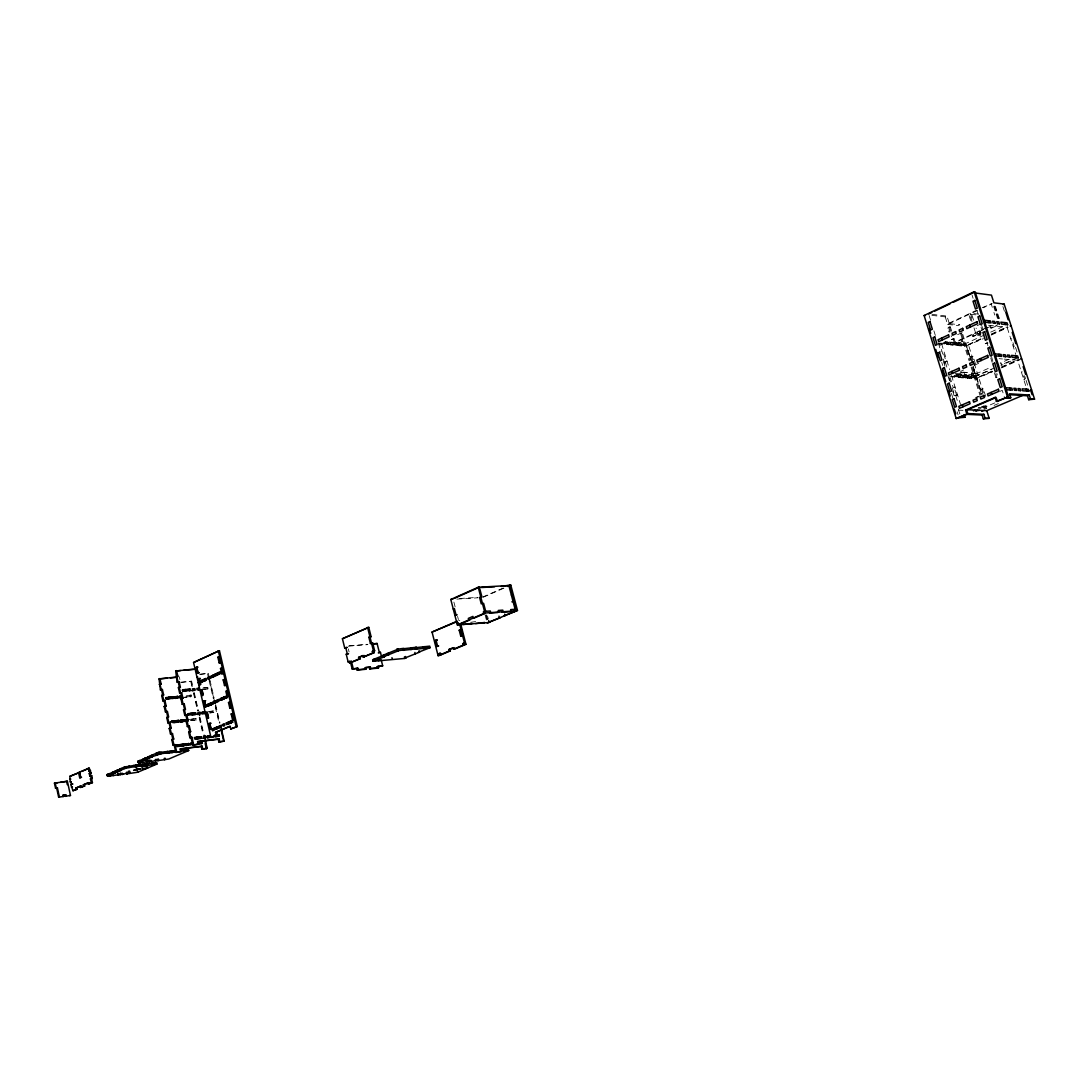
<?xml version="1.0" encoding="UTF-8"?>
<svg xmlns="http://www.w3.org/2000/svg" width="1089" height="1089" viewBox="0 0 1089 1089"><rect width="100%" height="100%" fill="white"/><g stroke="black" fill="none" stroke-linecap="round" stroke-linejoin="round"><path stroke-width="0.75" stroke-dasharray="5 3.75" d="M931.912 315.374L945.238 316.872L946.954 316.069L951.691 331.192M950.643 331.083L948.274 323.515L976.289 310.419M982.21 307.656L992.12 303.64L983.244 307.779M945.238 316.872L947.607 324.427L969.659 314.122L972.069 321.745M977.337 310.542L971.415 313.305L973.825 320.928M947.729 328.102L950.506 327.408L947.729 328.102L948.927 331.886L949.976 331.995L948.791 328.211M181.264 682.449L191.623 681.197L192.753 686.111M199.586 674.499L208.38 673.41L209.537 678.365M957.599 334.677L963.602 331.914M977.092 325.693L980.086 324.318M940.161 343.947L941.903 343.144M987.301 327.285L954.209 342.463L945.565 341.633L943.823 342.436L944.422 344.342L946.164 343.552M952.344 339.564L954.073 338.774L951.296 339.469L952.344 339.564L951.16 335.78M945.565 341.633L946.545 344.546L948.274 343.743M952.875 345.131L950.765 344.941L950.166 343.035L951.909 342.245L952.875 345.131L954.604 344.342M948.655 344.737L950.398 343.947L949.799 342.041L945.946 342.64L947.675 341.837L948.655 344.737L946.545 344.546M954.005 342.436L950.166 343.035M983.49 329.627L977.446 332.39L981.597 332.826L973.648 336.324L972.613 336.215L972.014 334.309L973.049 334.405L973.648 336.324M985.014 328.932L991.099 326.142L991.698 328.061L997.66 325.339M950.765 344.941L952.494 344.138M954.808 344.355L962.812 341.279L962.213 339.373L961.165 339.278L961.764 341.184M972.613 336.215L980.699 333.098L980.1 331.179L979.052 331.07L979.664 332.989M991.099 326.142L990.051 326.033L990.663 327.952L997.823 324.685M962.812 341.279L955.856 344.464L952.889 334.976M954.971 345.336L956.7 344.546L956.101 342.64L954.372 343.43L960.621 344.029L962.349 343.239L962.948 345.131L961.219 345.921L954.971 345.336L951.84 334.868M186.246 697.246L187.077 696.865M191.215 695.068L185.933 695.885L191.215 695.068L191.528 696.416L190.684 696.797L184.014 697.464M202.717 688.194L208.013 687.39L208.339 688.752L203.03 689.568M957.054 345.526L958.783 344.737M984.565 334.936L965.657 343.552L955.257 342.559L975.69 333.207L981.91 333.847M990.731 332.118L1002.574 326.727M980.808 338.815L966.256 345.444L939.766 342.94M991.344 334.024L1007.624 326.605M980.808 339.251L965.507 346.207L983.462 338.611M991.63 334.323L1007.094 327.299L1015.751 354.442M991.153 335.113L1008.06 327.421M946.055 361.453L944.313 362.242L947.131 361.534L946.055 361.453L943.646 353.734L944.721 353.83L942.979 354.619L939.371 343.089L966.719 345.662L972.178 363.032M973.049 356.294L970.285 356.988L973.049 356.294L975.431 363.849M960.525 371.403L963.547 370.056M974.124 365.346L978.643 363.331M961.791 372.07L960.049 372.846L960.648 374.766L962.39 373.99L961.791 372.07L978.398 373.323L978.997 375.215L977.976 375.147L968.448 344.873L942.72 342.436M952.603 377.148L956.469 376.522M961.437 372.955L965.984 372.384L966.583 374.303L973.852 374.834L973.253 372.928L971.511 373.704L972.109 375.61L973.852 374.834M975.894 376.059L955.87 374.589L956.836 377.447L958.579 376.671M963.125 377.897L961.043 377.747L960.444 375.828L962.186 375.052L963.125 377.897L964.881 377.121M958.933 377.597L960.689 376.821L960.09 374.902L956.237 375.528L957.98 374.752L958.933 377.597L956.836 377.447M966.583 374.303L964.84 375.065L964.241 373.159M961.043 377.747L962.785 376.971M191.337 719.298L196.619 718.441L196.932 719.802L191.65 720.659L192.494 720.292M966.705 376.29L968.448 375.514M965.222 378.046L966.964 377.27L966.365 375.365L964.623 376.141L970.844 376.59L972.586 375.814L973.185 377.72L971.442 378.482L965.222 378.046L964.282 375.215L960.444 375.828M189.105 719.543L196.619 718.441M208.217 711.825L213.512 710.967L213.839 712.342L210.014 713.036M975.635 374.017L990.282 367.538M1008.972 359.275L1000.219 363.141L1001.227 363.236L1001.839 365.142L1014.975 359.343M967.304 378.196L969.047 377.42M971.511 373.704L978.398 373.323M974.151 376.835L993.753 368.177M1016.881 357.968L1000.818 365.06L1001.839 365.142M975.023 376.44L991.902 369.525M991.902 371.172L976.479 377.965L952.222 376.209M1001.145 367.088L1018.106 359.629M992.705 371.254L975.73 378.727L992.256 371.975M1002.043 367.129L1019.413 359.493M1001.54 367.891L1020.134 359.71M482.577 597.099L503.268 588.006M483.298 597.208L504.683 587.801M954.685 395.525L957.517 394.817L954.685 395.525L952.262 387.766M994.393 372.792L995.891 377.515L997.715 376.712L996.871 373.391M983.313 388.882L980.536 389.576L983.313 388.882L985.708 396.491M975.513 397.553L978.385 396.301M976.574 397.608L979.447 396.369M1000.056 391.305L1002.248 390.366L1004.249 396.695M470.679 622.309L476.342 621.479M981.815 406.496L988.703 406.02L981.815 406.496L982.414 408.416L984.17 407.667L983.571 405.748M994.897 402.876L985.926 406.714L986.525 408.62M994.053 405.407L998.395 403.556M190.262 720.537L196.932 719.802M209.387 712.819L213.839 712.342M209.061 711.444L213.512 710.967M184.844 697.083L191.528 696.416M203.561 687.812L208.013 687.39M203.888 689.174L208.339 688.752M180.502 682.218L191.623 681.197M200.43 674.105L208.38 673.41M348.221 646.199L367.891 644.593M349.229 645.75L367.265 644.28M458.7 620.499L459.789 620.417M459.626 598.514L477.663 597.398M456.863 599.113L478.166 597.793M958.728 410.145L962.975 410.349M978.385 407.368L984.17 407.667M978.072 408.198L980.971 408.348M949.717 376.222L976.956 378.182L981.965 394.15M954.999 373.445L962.39 373.99M956.21 374.439L977.269 375.991L976.67 374.085M995.891 377.515L996.952 377.584L994.461 369.716M1023.769 379.557L1024.776 379.625L1023.292 374.997M954.672 375.678L978.698 377.42L983.721 393.388M1021.305 371.839L1022.312 371.921M999.13 358.676L1002.493 358.962M1004.167 359.111L1017.616 360.282L1025.824 385.996M938.024 343.743L944.422 344.342M1010.755 338.774L1011.763 338.883M980.821 334.595L978.058 334.309L976.084 328.102M947.607 324.427L958.034 325.557L959.749 324.753L948.274 323.515M990.663 327.952L991.698 328.061M988.526 325.243L1007.094 327.299M931.98 314.367L946.954 316.069M978.807 314.177L970.367 313.183L972.79 320.819M975.581 314.816L968.625 314L971.02 321.636M1002.915 306.526L1004.439 311.304M1017.031 352.046L1014.989 345.649L1013.206 346.452L1014.213 346.547L1012.253 340.408M1024.586 375.691L1025.566 378.781M1026.083 380.388L1027.621 385.22M991.085 303.504L992.297 307.357M993.93 312.475L994.747 315.048M972.096 295.16L973.076 298.263M977.024 310.705L978.004 313.823M981.461 324.74L982.959 329.436M986.92 341.946L987.9 345.717M991.507 356.471L992.882 361.466M981.012 327.245L981.938 330.171M990.731 357.941L992.12 362.351M979.841 333.629L980.44 335.535L976.289 335.113L973.879 327.476M973.403 334.255L974.002 336.161M971.306 357.069L973.212 363.113M981.557 389.644L983.476 395.729M973.158 366.122L976.234 375.909M966.542 346.302L971.048 360.622M973.049 366.979L976.043 376.522M976.765 378.795L981.298 393.197M962.703 334.16L970.884 360.146M973.389 368.109L981.638 394.354M985.164 405.571L986.171 408.77M961.437 333.248L970.013 360.527M972.014 366.898L980.767 394.735M984.293 405.938L985.3 409.151M960.552 333.561L969.115 360.799M971.129 367.211L980.018 395.511M983.449 406.401L984.429 409.518M960.621 344.029L961.219 345.921M970.844 376.59L971.442 378.482M958.551 343.838L959.137 345.717M968.774 376.44L969.373 378.346M954.114 375.378L954.713 377.298M941.563 343.729L949.635 369.579M951.473 375.446L960.552 404.536M956.455 394.763L954.032 386.99L955.094 387.058L953.338 387.834L950.166 377.679M945.375 362.324L947.879 370.369M955.761 395.593L957.776 402.072M938.296 342.981L941.005 351.638M943.346 359.152L945.306 365.455M949.104 377.597L950.452 381.967M929.135 315.524L931.041 321.636M933.899 330.838L935.342 335.439M943.496 361.616L944.953 366.244M947.961 375.909L949.799 381.79M952.671 391.019L954.604 397.226M958.374 409.287L959.831 413.956M941.754 362.406L942.72 365.482M951.391 393.347L952.848 398.002M957.163 411.833L958.089 414.827M487.477 615.87L488.294 619.001M486.266 615.054L487.491 619.75M485.939 614.781L487.164 619.478M485.149 615.135L487.191 622.949M453.882 602.081L455.12 606.845M457.584 616.374L458.401 619.559M348.344 648.894L349.079 651.916M209.918 680.012L214.165 698.185M215.717 704.787L219.951 722.96M208.734 676.909L213.743 698.376M215.282 704.978L219.529 723.15M207.536 673.792L208.693 678.746M209.074 680.407L213.321 698.566M215.241 706.829L219.107 723.341M207.169 687.772L207.495 689.133M212.668 711.348L212.981 712.723M194.278 692.658L198.443 710.668M199.968 717.215L203.766 733.591M191.201 681.387L192.345 686.301M193.856 692.849L198.035 710.858M199.546 717.406L203.344 733.782M190.793 681.578L191.923 686.492M193.447 693.04L197.613 711.049M199.137 717.597L202.922 733.959M190.371 695.449L190.684 696.797M195.789 718.808L196.102 720.169M179.249 676.786L179.876 679.495M987.015 342.912L985.205 343.743L988.077 343.021L987.015 342.912"/><path stroke-width="1.5" d="M174.158 744.958L175.874 752.431L176.717 752.077L175.002 744.59L173.028 745.094L171.763 739.554L173.736 739.05L172.47 733.523L170.497 734.013L169.231 728.487L171.204 727.996L169.938 722.47L167.965 722.973L166.699 717.46L168.672 716.957L167.407 711.444L165.446 711.947L164.18 706.448L166.154 705.944L164.888 700.445L162.928 700.948L161.676 695.449L163.636 694.959L162.384 689.473L160.423 689.963L159.048 678.91L177.643 676.936M185.933 715.323L187.213 720.891L188.07 720.523L186.791 714.942L184.803 715.446L183.51 709.878L185.498 709.388L184.218 703.821L182.231 704.324L180.951 698.77L182.938 698.267L181.659 692.727L179.671 693.217L178.392 687.676L180.379 687.186L179.1 681.646L177.126 682.136L175.71 670.987L195.979 668.918M193.57 662.507L219.447 650.664L237.279 726.526L230.759 728.949L230.092 726.091L215.568 732.339L216.235 735.17L210.98 737.416L193.57 662.507L219.447 650.664M967.903 414.038L956.196 418.544L924.112 315.511L974.124 291.757L975.186 291.893L1008.428 396.709L997.442 401.405L996.394 401.351L995.142 397.39L965.616 410.077L966.841 413.983L967.903 414.038L966.678 410.131L965.616 410.077M928.658 313.986L931.721 312.529M934.784 311.073L950.125 303.79M953.202 302.334L973.403 292.75M159.157 684.477L161.131 683.987L159.879 678.515M175.846 676.609L177.834 676.119L176.554 670.593M160.301 684.382L161.131 683.987M176.99 676.514L177.834 676.119M195.721 667.68L197.722 667.176L195.721 667.68L197.014 673.261L199.028 672.757L197.014 673.261M217.868 657.239L219.012 657.143L220.332 662.793L219.188 662.888L217.868 657.239L219.883 656.735M160.423 689.963L162.384 689.473M177.126 682.136L179.1 681.646M219.188 662.888L220.073 662.48L218.739 656.83M161.676 695.449L163.636 694.959M178.392 687.676L180.379 687.186M1003.296 304.525L1004.181 304.103L1034.55 399.159L1028.683 399.69L1027.444 395.797L1009.34 394.681M198.321 678.855L199.464 678.746L200.757 684.341L199.614 684.45L198.321 678.855L200.322 678.352M220.509 668.537L221.394 668.129L222.728 673.792L221.843 674.2L220.509 668.537L222.537 668.033M200.866 680.761L206.08 678.352L206.406 679.767L201.193 682.163L200.866 680.761L205.481 679.06L204.337 679.168M207.822 677.549L209.564 676.745L209.891 678.148L208.149 678.964L207.822 677.549L210.708 676.637M211.32 675.929L214.206 675.017L211.32 675.929L211.647 677.344L212.791 677.235L212.464 675.833M214.832 674.309L220.114 671.859L220.454 673.274L215.159 675.725L214.832 674.309L219.488 672.58L218.345 672.675M173.314 696.81L165.705 697.858L173.314 696.81L173.627 698.185L172.797 698.566L172.484 697.191M182.775 691.501L182.448 690.127L183.292 689.732L190.099 689.092L190.412 690.467L189.568 690.862L189.241 689.473L190.099 689.092M167.978 697.641L168.809 697.259M184.722 689.909L185.566 689.514M211.647 677.344L214.547 676.432M201.193 682.163L205.807 680.462L204.664 680.571M208.149 678.964L211.035 678.052L209.891 678.148M215.159 675.725L219.828 673.996L218.685 674.091M173.627 698.185L166.018 699.233L169.122 698.634M162.928 700.948L164.888 700.445M179.671 693.217L181.659 692.727M199.614 684.45L200.485 684.042L199.178 678.447M185.035 691.297L185.892 690.902M174.744 696.974L177.82 696.375L178.133 697.736L177.303 698.117L175.057 698.348L174.744 696.974L177.82 696.375M194.604 688.656L193.76 689.051L194.073 690.426L191.827 690.644L194.917 690.031L194.604 688.656L192.345 688.874L192.671 690.249M175.057 698.348L178.133 697.736M179.236 696.538L182.299 695.939L179.236 696.538L179.549 697.899M194.073 690.426L194.917 690.031M199.096 688.234L198.239 688.616L198.566 689.99L199.41 689.609L199.096 688.234L196.85 688.439L197.163 689.827L199.41 689.609M164.18 706.448L166.154 705.944M180.951 698.77L182.938 698.267M200.921 690.045L201.792 689.65L203.099 695.258L202.227 695.653L200.921 690.045L202.064 689.936L203.044 694.142M223.177 679.863L225.205 679.359L223.177 679.863L224.511 685.539L225.654 685.43L224.32 679.767M165.446 711.947L167.407 711.444M182.231 704.324L184.218 703.821M224.511 685.539L226.539 685.035M203.534 701.262L205.535 700.758L203.534 701.262L204.841 706.884L205.971 706.761L204.664 701.153M344.709 648.009L346.928 647.451L344.709 648.009L342.422 638.739L368.763 627.332L371.104 636.697L368.858 637.269L370.423 643.531L372.669 642.959L374.63 650.8L372.37 651.358L372.765 652.937L363.209 657.103L362.828 655.537L358.608 657.375L358.989 658.94L349.569 663.038L349.188 661.486L350.372 661.391L348.14 661.949L346.234 654.203L348.453 653.645L346.234 654.203M368.763 627.332L342.422 638.739M206.488 704.91L212.859 702.446L206.488 704.91L206.815 706.312L213.199 703.848L207.958 706.189L207.631 704.787M213.471 701.779L216.371 700.88L213.471 701.779L213.812 703.195L214.941 703.072M216.997 700.2L218.127 700.091L218.467 701.507L217.324 701.615L216.997 700.2L219.896 699.301M220.523 698.621L225.845 696.239L226.172 697.668L220.849 700.036L220.523 698.621L225.205 696.919L224.062 697.042M167.965 722.973L169.938 722.47M178.732 720.387L171.123 721.503L178.732 720.387L179.045 721.762L178.215 722.13L173.696 722.62L174.539 722.252M184.803 715.446L186.791 714.942M188.274 715.364L187.948 713.976L188.805 713.594L195.598 712.873L195.925 714.261L192.059 714.956M204.841 706.884L206.842 706.38M213.812 703.195L216.697 702.282M217.324 701.615L219.08 700.826L218.753 699.41M173.382 721.245L174.213 720.877M190.221 713.731L191.079 713.349M220.849 700.036L224.361 698.866M187.948 713.976L195.598 712.873M488.702 620.567L489.097 622.527L457.353 624.909L450.792 599.481L478.234 587.257L508.862 585.542L515.546 610.875L517.479 610.439L510.795 585.12L501.158 586.413M453.065 598.909L450.792 599.481M454.549 598.256L479.378 587.202L481.896 596.826L479.582 597.412L481.256 603.851L483.57 603.265L485.68 611.31M180.148 720.51L183.238 719.897L183.551 721.272L182.707 721.639L180.461 721.884L180.148 720.51L183.238 719.897M200.104 712.397L199.26 712.778L199.573 714.153L197.327 714.398L200.43 713.771L200.104 712.397L197.858 712.628L198.171 714.016M368.858 637.269L371.104 636.697M180.461 721.884L183.551 721.272M184.64 720.02L187.716 719.407L184.64 720.02L184.953 721.394L188.029 720.782L184.953 721.394M203.738 712.288L204.596 711.92L204.923 713.295L204.065 713.676L203.738 712.288L201.506 712.533M201.819 713.908L204.923 713.295M169.231 728.487L171.204 727.996M206.148 712.505L207.019 712.124L208.326 717.76L207.455 718.141L206.148 712.505L207.278 712.383L208.598 718.019L207.455 718.141M228.513 702.596L230.541 702.078L228.513 702.596L229.847 708.286L230.991 708.177L229.656 702.473M370.423 643.531L372.669 642.959M57.418 787.851L56.682 788.177L58.656 797.243L59.378 796.93L57.418 787.851L55.566 788.327L54.45 783.141L67.382 781.235L70.472 795.419L69.737 795.732M71.357 781.752L70.241 781.902L69.846 776.348L80.423 772.047M70.812 784.516L72.677 784.039L70.812 784.516L72.99 790.737L75.958 789.443L75.672 788.137L81.43 785.986L80.3 786.135L80.6 787.456L83.594 786.149L83.309 784.842L89.107 782.664L87.978 782.814L88.277 784.134L91.313 782.828L90.428 778.866L92.306 778.39L91.735 775.749L89.856 776.212L89.271 773.571L91.149 773.108L89.23 768.153L79.293 772.183L80.45 777.437L79.701 777.764L78.544 772.509M81.879 771.393L89.23 768.153M453.242 609.01L454.372 608.506L456.019 614.863L457.176 614.795M170.497 734.013L172.47 733.523M188.07 720.523L186.083 721.013L187.362 726.594L189.363 726.091L190.643 731.672L188.656 732.176L189.935 737.77L191.936 737.267L193.679 744.822L192.821 745.189L191.079 737.634M187.362 726.594L189.363 726.091M229.847 708.286L231.889 707.782M381.558 656.776L380.442 652.311L378.319 652.856L379.326 652.406L377.093 643.476L372.806 644.198M507.733 586.467L510.795 585.12M88.1 768.303L90.033 773.244L89.271 773.571M60.548 782.351L67.382 781.235M55.566 788.327L56.301 788L55.171 782.828M70.241 781.902L70.989 781.575L71.561 784.189M348.14 661.949L349.188 661.486M372.37 651.358L374.63 650.8M456.019 614.863L454.889 615.367L456.032 615.285M358.608 657.375L362.596 656.041M171.763 739.554L173.736 739.05M188.656 732.176L190.643 731.672M208.761 723.777L210.776 723.273L208.761 723.777L210.068 729.412L212.083 728.909L210.068 729.412M231.181 713.989L232.08 713.608L233.427 719.312L232.529 719.706L231.181 713.989L232.325 713.867L233.672 719.57L232.529 719.706M89.856 776.212L91.735 775.749M349.569 663.038L360.173 658.831L359.792 657.266M363.209 657.103L373.949 652.828L373.554 651.263M90.428 778.866L92.306 778.39M450.37 650.882L449.294 650.977L448.913 649.493L449.988 649.398L450.37 650.882L440.936 654.843L440.555 653.359L439.48 653.454L439.902 655.279L438.091 655.687L432.047 632.056L457.23 621.138M456.822 621.71L432.047 632.056M173.028 745.094L175.002 744.59M189.935 737.77L191.936 737.267M75.672 788.137L80.3 786.135M83.309 784.842L87.978 782.814M107.117 774.551L114.454 771.72L114.753 773.054L113.188 773.735L107.403 775.885L107.117 774.551L108.233 774.402L108.532 775.736L107.607 776.144L107.307 774.81L108.233 774.402M113.324 771.856L116.019 771.039L116.305 772.387L113.624 773.204L113.324 771.856L114.454 771.72M116.455 770.508L120.716 769.011L121.015 770.359L116.754 771.856L116.455 770.508L117.571 770.372M121.015 770.359L119.885 770.495L119.586 769.161L124.309 767.105L136.166 765.077L135.676 766.765L136.166 765.077M138.031 761.184L145.613 758.257L144.483 758.393L144.783 759.754L145.912 759.618L144.306 760.313L138.344 762.545L138.031 761.184L139.161 761.034L139.474 762.395L138.507 762.817L138.194 761.456L139.161 761.034M144.483 758.393L148.853 756.855L147.723 756.991L148.036 758.352L149.166 758.216L144.783 759.754M147.723 756.991L152.106 755.439L150.976 755.589L151.289 756.95L152.419 756.814L148.036 758.352M150.976 755.589L159.171 752.036M212.124 729.154L217.392 726.88L217.718 728.296L212.464 730.569L212.124 729.154L218.535 726.744M219.161 726.118L220.291 725.982L220.631 727.398L219.488 727.534L219.161 726.118L222.061 725.22M222.687 724.58L224.457 723.817L224.797 725.247L223.027 726.009L222.687 724.58L223.83 724.457L224.157 725.873M226.24 723.055L232.733 720.605L226.24 723.055L226.566 724.471L231.276 722.81L230.133 722.933M373.023 661.295L384.648 656.667L383.505 656.776L383.11 655.238L384.267 655.129L372.642 659.757L373.023 661.295L404.795 658.437L405.843 657.987L405.462 656.49M383.11 655.238L398.043 649.18L396.886 649.275L397.281 650.827L398.438 650.732L383.505 656.776M396.886 649.275L403.706 648.336L404.101 649.874L403.025 650.337L416.624 648.799L416.243 647.274L404.237 648.649M156.19 754.84L155.89 753.465L161.09 752.268L161.403 753.642L151.289 756.95M350.685 662.942L352.183 669L357.791 668.129L358.172 669.64L357.151 670.089L356.77 668.578L357.791 668.129M184.177 744.059L176.554 745.23L184.177 744.059L184.49 745.448L179.141 746.346L179.971 745.992M108.777 774.851L109.553 774.51L109.853 775.844L109.077 776.185L108.655 773.884M119.885 770.495L126.692 767.908L136.465 766.425M178.814 744.971L179.658 744.604M196.605 737.294L195.748 737.661L201.125 736.763L201.451 738.151L197.585 738.873M219.488 727.534L221.258 726.771L220.917 725.356M226.566 724.471L233.06 722.034M397.281 650.827L404.101 649.874M457.353 624.909L484.945 613.012L516.662 610.793M63.543 795.024L63.108 796.644L62.822 795.351L65.762 794.725L65.313 796.331L65.762 794.725M76.788 787.987L77.074 789.294L72.99 790.737M84.425 784.693L84.711 785.999L80.6 787.456M91.558 778.717L92.429 782.678L88.277 784.134M116.305 772.387L117.871 771.706L116.754 771.856M511.884 601.863L513.042 601.359M176.867 746.618L184.49 745.448M139.651 761.524L139.95 762.872L140.753 762.531L140.454 761.17L138.194 761.456M196.074 739.05L196.932 738.682M167.025 751.791L167.842 751.437L168.155 752.812L167.338 753.166L167.025 751.791L172.321 750.893L172.634 752.254L171.817 752.608L171.504 751.247L172.321 750.893M188.982 744.903L185.906 745.529L185.593 744.155L188.669 743.528L188.982 744.903L188.152 745.257L187.839 743.882L188.669 743.528M135.376 765.417L140.631 764.519L140.141 766.193L140.631 764.519M205.63 736.232L204.786 736.6L205.1 737.988L202.853 738.26L205.957 737.621L205.63 736.232L203.384 736.491L203.711 737.893M139.95 762.872L149.738 761.402L149.424 760.054M190.071 743.624L193.148 742.984L190.071 743.624L190.384 744.985M215.568 732.339L229.779 726.594M966.678 410.131L996.19 397.458L995.142 397.39M117.707 773.694L118.007 775.014L118.483 773.367M135.676 766.765L140.93 765.853M139.828 764.859L145.068 763.947L144.578 765.635L145.068 763.947M148.621 760.394L148.934 761.742L149.738 761.402M167.338 753.166L172.634 752.254M171.504 751.247L174.567 750.62L174.88 751.982L171.817 752.608M207.019 736.341L210.123 735.701L210.449 737.09L207.346 737.729L210.449 737.09M369.294 667.407L370.314 666.972L370.696 668.469L369.675 668.918L369.294 667.407L364.761 667.829M415.168 647.724L429.733 646.131L430.128 647.656L415.562 649.262L415.168 647.724L416.243 647.274M370.314 666.972L365.781 667.394L366.149 668.905L365.142 669.34L357.151 670.089M471.088 623.888L472.218 623.398L463.097 624.487L462.689 622.894M118.007 775.014L123.22 774.116L122.444 774.442L122.159 773.122M142.387 765.172L144.497 764.26L144.796 765.608L141.638 766.955L154.216 764.165L153.917 762.831L145.613 764.124L144.02 764.805L144.32 766.139M148.934 761.742L158.64 760.285L158.341 758.938M140.141 766.193L145.368 765.295M435.042 640.591L437.152 640.06L435.042 640.591L436.553 646.498L438.663 645.968L437.628 646.403L436.076 640.141M460.279 629.782L461.831 636.126L460.756 636.207L459.204 630.232L461.355 629.701L462.512 634.179M415.562 649.262L416.624 648.799M461.355 629.701L459.204 630.232M475.621 623.548L484.646 622.472L483.502 622.949M973.457 410.866L975.213 410.117M129.577 770.998L129.877 772.319L122.444 774.442M230.759 728.949L237.279 726.526M956.196 418.544L966.841 413.983M996.394 401.351L1008.428 396.709M126.474 772.332L126.76 773.653L129.877 772.319M136.67 769.406L137.854 768.902L133.607 770.386L141.094 768.848L136.67 769.406L136.452 767.718M369.675 668.918L377.556 668.17L377.189 666.672L382.688 665.828L381.191 659.866M126.569 772.55L126.869 773.871L127.345 772.21M157.537 759.278L157.837 760.626L158.64 760.285M977.296 410.213L975.54 410.961L979.365 410.322M198.252 742.644L202.05 741.922L202.377 743.297L197.082 744.182M215.214 735.374L219.039 734.653L219.365 736.041L215.54 736.763M153.113 763.171L156.625 762.736L156.939 764.056L153.413 764.505L153.917 762.831M184.844 749.613L185.661 749.259L185.974 750.62L185.157 750.974L184.844 749.613L188.37 749.191L188.683 750.539L168.795 759.006L157.837 760.626M202.118 746.142L201.274 746.496L201.914 749.232L202.745 748.878L202.118 746.142L180.611 748.756L181.25 751.519L175.874 752.431M219.12 738.914L218.263 739.268L218.903 742.031L219.76 741.677L219.12 738.914L197.572 741.473L198.212 744.277L192.821 745.189M382.688 665.828L377.189 666.672M964.241 414.678L965.045 417.264L959.028 417.836M1034.55 399.159L1030.507 398.914L1029.268 395.021L1009.517 393.796L1010.769 397.744L1004.752 398.275M377.556 668.17L378.577 667.734L378.21 666.237M153.549 764.042L156.625 762.736M153.413 764.505L154.216 764.165M981.747 411.261L983.49 410.526M1030.289 390.447L1031.555 389.903L1030.548 389.848L1032.086 394.694M430.128 647.656L418.367 652.27L419.496 652.175L419.102 650.664M487.981 622.622L487.191 622.949L517.479 610.439M500.491 617.681L489.111 622.132L490.227 622.05M515.083 609.704L515.505 611.283L503.976 615.802L505.092 615.721L504.67 614.142M126.869 773.871L137.758 772.224L146.892 768.33L146.593 767.01M146.892 768.33L142.509 768.902L147.682 768.004L156.939 764.056M405.843 657.987L404.713 658.096L419.496 652.175M966.841 409.695L986.77 410.676L1024.041 394.817M460.756 636.207L461.818 635.758M967.073 414.364L982.115 415.059L983.871 414.31L985.082 418.135L989.18 418.326L986.77 410.676M1027.444 395.797L1029.268 395.021M982.115 415.059L983.326 418.884L985.082 418.135M1028.683 399.69L1030.507 398.914M201.914 749.232L207.182 748.334L204.147 735.238M220.727 726.268L224.198 741.133L218.903 742.031M989.18 418.326L983.326 418.884M439.902 655.279L438.813 655.374L438.445 653.89L439.48 653.454M448.913 649.493L453.133 647.71L453.514 649.207L454.589 649.112L464.145 645.096L463.751 643.245L464.826 643.15L462.689 643.694L463.07 645.192L464.145 645.096M462.689 643.694L463.751 643.245M440.555 653.359L438.445 653.89M449.988 649.398L454.208 647.615M438.091 655.687L438.813 655.374M449.294 650.977L439.861 654.938L440.936 654.843M453.514 649.207L463.07 645.192M465.969 644.334L464.132 644.742L465.969 644.334L461.015 625.209M62.822 795.351L65.041 795.038M58.656 797.243L63.829 796.331M65.313 796.331L70.472 795.419M75.958 789.443L77.074 789.294M71.384 787.129L72.5 786.979M83.594 786.149L84.711 785.999M91.313 782.828L92.429 782.678M80.45 777.437L81.566 777.287M113.624 773.204L114.753 773.054M79.701 777.764L80.817 777.614L79.674 772.373L69.846 776.348M69.669 779.288L70.799 779.139M107.307 774.81L109.553 774.51M107.403 775.885L108.532 775.736M54.45 783.141L57.499 782.746M107.607 776.144L109.853 775.844M118.783 774.687L109.077 776.185M126.76 773.653L127.644 773.53M119.586 769.161L120.716 769.011M90.033 773.244L91.149 773.108M138.344 762.545L139.474 762.395M138.507 762.817L140.753 762.531M88.685 770.93L90.564 770.468M179.767 749.109L201.274 746.496M156.557 752.826L167.842 751.437M180.502 749.899L185.661 749.259M161.403 753.642L168.155 752.812M179.331 751.437L185.974 750.62M176.717 752.077L181.25 751.519M185.157 750.974L188.683 750.539M202.745 748.878L207.182 748.334M197.926 743.828L202.377 743.297M193.679 744.822L198.212 744.277M219.76 741.677L224.198 741.133M198.375 741.65L218.263 739.268M197.613 742.453L202.05 741.922M185.593 744.155L187.839 743.882M201.125 736.763L194.332 737.552L194.659 738.955L201.451 738.151M210.123 735.701L207.876 735.973L208.203 737.362M214.587 735.184L219.039 734.653M212.682 736.831L219.365 736.041M210.98 737.416L217.364 735.034L216.711 732.203M212.464 730.569L213.594 730.433L213.267 729.017M215.636 727.629L216.779 727.506M217.718 728.296L218.862 728.16M215.962 729.045L217.106 728.922M229.806 721.517L230.95 721.381M179.045 721.762L172.266 722.497L171.953 721.122M166.699 717.46L167.842 717.338L166.576 711.825M195.925 714.261L189.118 714.983L188.805 713.594M204.596 711.92L202.35 712.152L202.677 713.54M210.3 704.746L211.443 704.637M183.51 709.878L184.654 709.769L183.374 704.202M209.973 703.344L211.116 703.222M226.172 697.668L227.315 697.545L224.402 698.457M182.448 690.127L189.241 689.473M190.412 690.467L183.619 691.12L183.292 689.732M358.172 669.64L366.149 668.905M370.696 668.469L378.577 667.734M198.674 685.457L199.804 685.362M198.035 682.721L199.164 682.612M352.183 669L356.77 668.578M196.769 677.235L197.885 677.127M358.989 658.94L360.173 658.831M159.048 678.91L167.121 678.188M170.347 677.903L176.813 677.317M372.765 652.937L373.949 652.828M379.326 652.406L380.442 652.311M175.71 670.987L180.57 670.565M183.81 670.293L193.515 669.449M372.179 643.885L377.093 643.476M458.088 623.235L456.944 623.316L458.074 622.826L458.483 624.419L459.64 624.337L469.904 619.913L468.76 619.995L468.338 618.389L472.939 616.401L473.361 618.008L474.505 617.926L484.932 613.434L483.788 613.515L483.366 611.895L484.523 611.392L490.268 610.997L490.69 612.603L489.533 613.107L497.51 612.549L498.667 612.045L498.258 610.453L502.778 610.139L503.2 611.732L502.043 612.236L509.911 611.678L511.081 611.188L510.659 609.595L515.138 609.282M511.367 595.03L512.483 594.962L513.736 599.699M481.501 587.529L494.597 586.794M960.797 417.073L965.045 417.264M967.168 413.534L983.871 414.31M1006.59 397.499L1010.769 397.744M1006.182 389.712L1012.43 390.121L1011.804 388.147L1005.555 387.738M995.441 355.844L1001.717 356.402L1001.104 354.442L994.815 353.884M1020.665 358.934L1021.686 359.03M984.769 322.194L991.085 322.902L990.459 320.956L984.157 320.248M924.112 315.511L925.201 315.633M1010.129 325.91L1011.136 326.019M1004.181 304.103L993.903 302.81L991.453 295.133L975.036 292.968M1005.732 312.162L1008.169 319.798M1012.185 332.376L1015.806 343.688M1023.143 366.666L1025.607 374.385M1004.97 322.603L1005.583 324.522M1015.547 355.749L1016.16 357.682M1026.192 389.1L1026.804 391.046M988.363 320.724L988.975 322.671M999.008 354.252L999.634 356.212M1009.721 388.011L1010.347 389.985M974.124 291.757L1007.379 396.641M996.612 398.778L997.442 401.405M969.836 325.039L970.449 326.986M980.427 358.621L981.039 360.582M991.085 392.408L991.711 394.381M941.522 338.135L942.135 340.054M951.909 371.376L952.521 373.309M962.363 404.836L962.975 406.782M929.203 328.497L930.7 333.329M935.723 349.419L938.228 357.464M942.23 370.328L945.742 381.586M948.75 391.237L950.248 396.069M954.25 408.933L955.761 413.766M509.679 585.188L516.363 610.521M513.967 609.786L514.389 611.365M498.966 616.183L499.375 617.762M478.234 587.257L484.945 613.012M459.939 625.29L464.88 644.429M427.541 646.675L427.936 648.2M424.138 646.594L424.519 648.132M423.063 647.057L423.458 648.581M414.882 652.461L415.263 653.972M411.696 647.656L412.091 649.194M410.635 648.118L411.029 649.657M404.414 656.926L404.795 658.437M397.961 648.813L398.343 650.364M391.958 657.688L392.339 659.199M388.487 653.318L388.868 654.857M387.33 653.414L387.725 654.952M379.435 658.804L379.816 660.329M378.4 659.253L378.781 660.778M367.578 627.414L369.92 636.793M370.042 637.174L373.445 650.895M374.834 659.213L375.229 660.737M373.69 659.308L374.072 660.846M363.998 655.428L364.393 656.994M351.325 660.982L353.204 668.551M345.744 647.547L347.268 653.74M218.304 650.759L236.136 726.649M221.652 668.442L222.66 672.689M227.315 692.522L227.982 695.367M224.062 679.468L225.396 685.144M229.398 702.201L230.745 707.904M231.589 720.741L231.916 722.17M215.976 674.214L216.303 675.616M221.666 698.512L221.993 699.928M227.383 722.919L227.71 724.348M213.076 675.126L213.403 676.528M215.227 700.989L215.568 702.405M208.965 677.453L209.292 678.855M214.125 700.023L214.901 703.331M221.462 731.413L223.381 739.662M211.729 702.555L212.056 703.97M218.181 735.021L218.508 736.409M202.01 680.666L202.336 682.068M196.864 667.584L198.157 673.165M209.905 723.641L211.212 729.29M196.578 667.271L197.885 672.852M204.392 700.88L205.698 706.489M209.633 723.395L210.953 729.045M209.265 736.069L209.592 737.457M198.824 712.315L199.586 715.582M205.236 741.963L206.76 748.511M205.195 743.773L206.338 748.688M194.754 713.254L195.067 714.629M200.281 737.13L200.594 738.519M201.206 742.276L201.533 743.651M178.256 682.041L179.535 687.567M180.815 693.108L182.094 698.662M188.506 726.472L189.785 732.053M176.69 676.215L177.97 681.741M179.249 687.282L180.515 692.835M181.468 696.32L181.781 697.681L182.612 697.3L180.379 697.518L180.066 696.157M181.795 698.376L183.088 703.943M184.368 709.497L185.647 715.065M186.872 719.788L188.22 726.227M189.5 731.808L190.793 737.403M192.304 743.351L192.63 744.726L193.461 744.359L191.228 744.631L190.915 743.256M185.47 719.652L185.797 721.027M176.99 696.756L177.303 698.117M182.394 720.265L182.707 721.639M175.574 696.592L175.887 697.967M180.992 720.142L181.305 721.517M186.423 743.787L186.736 745.175M177.902 720.755L178.215 722.13M183.333 744.427L183.646 745.802M183.456 749.531L183.769 750.893M166.535 697.477L166.848 698.852M177.398 744.876L177.711 746.264M161.553 689.854L162.805 695.34M164.071 700.826L165.324 706.325M169.108 722.851L170.36 728.364M171.626 733.891L172.892 739.417M159.988 684.096L161.24 689.582M162.506 695.068L163.758 700.567M165.011 706.067L166.277 711.566M167.543 717.079L168.795 722.592M170.061 728.119L171.327 733.646M172.593 739.186L173.859 744.726M173.736 750.974L174.049 752.336M170.088 751.165L170.401 752.54M169.271 751.519L169.571 752.88M165.596 751.723L165.909 753.084M164.97 758.107L165.269 759.455M164.167 758.461L164.466 759.795M160.26 752.622L160.573 753.996M158 752.894L158.313 754.269M157.02 753.329L157.333 754.691M156.122 759.224L156.421 760.558M155.305 759.564L155.618 760.912M152.61 754.881L152.923 756.242M150.486 756.147L150.786 757.508M151.711 763.117L152.011 764.451M150.854 760.122L151.167 761.47M149.356 756.283L149.656 757.658M147.233 757.549L147.546 758.91M147.192 760.326L147.491 761.687M146.103 757.699L146.402 759.06M147.287 763.675L147.587 765.009M146.389 760.68L146.688 762.028M147.383 766.67L147.682 768.004M146.498 764.015L146.797 765.349M145.613 764.124L145.912 765.458M143.993 758.951L144.306 760.313M142.863 759.087L143.176 760.449M142.85 764.233L143.149 765.567M142.06 764.573L142.36 765.907M139.637 760.49L139.95 761.851M138.398 764.791L138.698 766.139M137.609 765.145L137.908 766.479M137.459 770.917L137.758 772.224M133.92 765.363L134.233 766.71M129.441 765.935L129.741 767.282M128.638 766.275L128.951 767.622M128.475 771.135L128.761 772.469M126.392 766.561L126.692 767.908M125.439 766.969L125.739 768.317M124.309 767.105L124.622 768.453M121.165 768.48L121.464 769.814M120.702 773.067L121.002 774.402M119.15 769.692L119.45 771.026M119.94 773.408L120.226 774.728M118.02 769.828L118.32 771.175M114.89 771.189L115.189 772.523M112.888 772.387L113.188 773.735M113.256 774.265L113.555 775.599M111.772 772.537L112.072 773.871M90.387 773.435L90.972 776.076M90.605 775.885L91.19 778.526M66.647 781.562L67.341 784.706M929.965 321.527L928.223 322.344L930.619 330.008L932.347 329.191L929.965 321.527M974.791 300.387L973.008 301.231L975.472 309.017L977.269 308.173L974.791 300.387M934.743 336.869L933.001 337.685L935.397 345.363L937.139 344.56L934.743 336.869M979.732 315.973L977.936 316.817L980.413 324.631L982.21 323.787L979.732 315.973M948.546 334.881L938.037 339.754L938.636 341.674L949.145 336.814L948.546 334.881M955.598 331.628L952.072 333.261L952.671 335.194L956.21 333.561L955.598 331.628M962.69 328.334L959.137 329.981L959.749 331.927L963.302 330.28L962.69 328.334M977.01 321.718L966.256 326.686L966.869 328.633L977.623 323.664L977.01 321.718M939.548 352.264L937.792 353.067L940.202 360.772L941.944 359.983L939.548 352.264M984.687 331.614L982.877 332.444L985.368 340.272L987.179 339.455L984.687 331.614M226.73 690.821L225.845 691.216L227.179 696.906L228.064 696.511L226.73 690.821M944.354 367.701L942.611 368.49L945.021 376.222L946.763 375.446L944.354 367.701M989.656 347.309L987.846 348.126L990.337 355.98L992.147 355.164L989.656 347.309M958.973 368.218L948.396 372.955L948.995 374.888L959.586 370.151L958.973 368.218M966.093 365.033L962.526 366.625L963.139 368.572L966.705 366.979L966.093 365.033M973.239 361.834L969.659 363.44L970.272 365.387L973.852 363.78L973.239 361.834M987.655 355.382L976.833 360.228L977.446 362.188L988.281 357.342L987.655 355.382M949.186 383.192L947.43 383.968L949.839 391.727L951.609 390.951L949.186 383.192M994.638 363.045L992.828 363.849L995.319 371.73L997.143 370.927L994.638 363.045M954.032 398.724L952.262 399.486L954.685 407.272L956.455 406.51L954.032 398.724M999.648 378.822L997.81 379.625L1000.315 387.521L1002.152 386.731L999.648 378.822M969.482 401.759L958.824 406.36L959.423 408.321L970.095 403.706L969.482 401.759M976.642 398.656L973.062 400.208L973.675 402.168L977.255 400.616L976.642 398.656M983.843 395.538L980.236 397.104L980.862 399.064L984.47 397.512L983.843 395.538M998.382 389.263L987.464 393.987L988.091 395.947L998.994 391.237L998.382 389.263M1016.568 390.379L1014.499 390.257L1013.873 388.283L1015.942 388.419L1016.568 390.379M1020.679 390.652L1018.623 390.515L1018.011 388.569L1020.053 388.705L1020.679 390.652M1028.833 391.182L1022.734 390.788L1022.108 388.841L1028.22 389.236L1028.833 391.182M1005.882 356.77L1003.799 356.579L1003.187 354.633L1005.256 354.823L1005.882 356.77M1010.007 357.138L1007.951 356.947L1007.325 355.014L1009.394 355.191L1010.007 357.138M1018.201 357.859L1012.062 357.315L1011.45 355.382L1017.589 355.926L1018.201 357.859M995.251 323.365L993.168 323.134L992.555 321.201L994.638 321.432L995.251 323.365M999.403 323.828L997.333 323.596L996.721 321.663L998.79 321.908L999.403 323.828M1007.638 324.753L1001.472 324.059L1000.859 322.14L1007.026 322.834L1007.638 324.753M998.804 318.192L997.769 318.07L996.544 314.217L997.578 314.34L998.804 318.192M996.353 310.488L995.319 310.365L994.094 306.526L995.128 306.649L996.353 310.488"/></g></svg>
